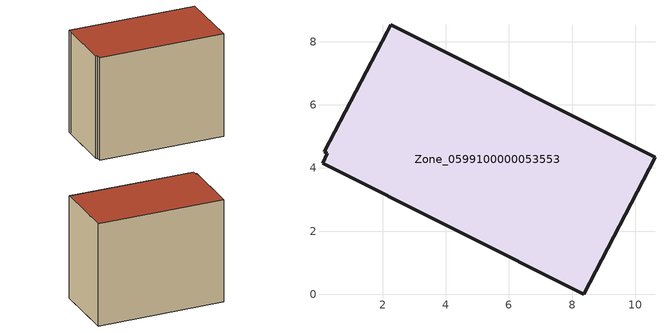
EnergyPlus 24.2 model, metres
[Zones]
Zone_0599100000053553
 floor ground (C_G): 2.15,8.31 2.26,8.54 10.63,4.34 8.38,0 0.1,4.15 0.25,4.47 0.16,4.51 z0
 wall outside (C_F): 2.15,8.31 0.16,4.51 0.25,4.47 0.1,4.15 8.38,0 10.63,4.34 2.26,8.54 2.15,8.31 z0:7.63
 roof outside (C_R): 2.26,8.54 2.15,8.31 0.16,4.51 0.25,4.47 0.1,4.15 8.38,0 10.63,4.34 z7.63
[BUILDING]
Pand.0599100000053553: North Axis=0; Terrain=City; Loads Convergence Tolerance Value=0.04; Temperature Convergence Tolerance Value=0.4; Solar Distribution=FullExterior; Maximum Number of Warmup Days=25; Minimum Number of Warmup Days=1
[Site:Location]
Rotterdam.The.Hague.AP_ZH_NLD Design_Conditions: Latitude=51.96; Longitude=4.45; Time Zone=1; Elevation=-4.5
[SITE:GROUNDTEMPERATURE:BUILDINGSURFACE]
18, 18, 18, 18, 18, 18, 18, 18, 18, 18, 18, 18
[MATERIAL] Thermal Absorptance=0.9; Solar Absorptance=0.7; Visible Absorptance=0.7
Name | Roughness | Thickness | Conductivity | Density | Specific Heat
G.TI.1946 | MediumSmooth | 0.15 | 1 | 540 | 1210
F.TI.1946 | Rough | 0.3 | 0.857143 | 1920 | 840
R.TI.1946 | MediumRough | 0.2 | 0.1 | 1500 | 1000
[CONSTRUCTION]
C_G: G.TI.1946
C_F: F.TI.1946
C_R: R.TI.1946
[ZONE]
Zone_0599100000053553: Type=1; Multiplier=1; Ceiling Height=Autocalculate; Volume=Autocalculate; Floor Area=autocalculate; Part of Total Floor Area=Yes
[ZONEINFILTRATION:DESIGNFLOWRATE]
Infil_Zone_0599100000053553: Zone or ZoneList or Space or SpaceList=Zone_0599100000053553; Schedule=AlwaysOn; Design Flow Rate Calculation Method=Flow/Area; Flow Rate per Floor Area=0.003; Constant Term Coefficient=1; Temperature Term Coefficient=0; Velocity Term Coefficient=0; Velocity Squared Term Coefficient=0
[HVACTEMPLATE:ZONE:IDEALLOADSAIRSYSTEM]
Zone_0599100000053553: Maximum Heating Supply Air Temperature=50; Minimum Cooling Supply Air Temperature=13; Maximum Heating Supply Air Humidity Ratio=0.0156; Minimum Cooling Supply Air Humidity Ratio=0.0077; Heating Limit=NoLimit; Cooling Limit=NoLimit; Dehumidification Control Type=ConstantSensibleHeatRatio; Cooling Sensible Heat Ratio=0.7; Dehumidification Setpoint=60; Humidification Control Type=None; Humidification Setpoint=30; Outdoor Air Method=None; Outdoor Air Flow Rate per Person=0.00944; Outdoor Air Flow Rate per Zone Floor Area=0; Outdoor Air Flow Rate per Zone=0; Demand Controlled Ventilation Type=None; Outdoor Air Economizer Type=NoEconomizer; Heat Recovery Type=None; Sensible Heat Recovery Effectiveness=0.7; Latent Heat Recovery Effectiveness=0.65
[ZONECONTROL:THERMOSTAT]
ThermostatControl_Zone_0599100000053553: Zone or ZoneList=Zone_0599100000053553; Control Type Schedule=DualSetpointControlType; Control 1=Thermostat_Zone_0599100000053553; Temperature Difference Between Cutout And Setpoint=0
[THERMOSTATSETPOINT:DUALSETPOINT]
Thermostat_Zone_0599100000053553: Heating Setpoint Temperature Schedule=HeatingSetpoint_Zone_0599100000053553; Cooling Setpoint Temperature Schedule=CoolingSetpoint_Zone_0599100000053553
[SCHEDULE:COMPACT]
HeatingSetpoint_Zone_0599100000053553: Through: 12/31, For: AllDays, Until: 24:00, 21
CoolingSetpoint_Zone_0599100000053553: Through: 12/31, For: AllDays, Until: 24:00, 24
DualSetpointControlType: Through: 12/31, For: AllDays, Until: 24:00, 4
AlwaysOn: Through: 12/31, For: AllDays, Until: 24:00, 1
